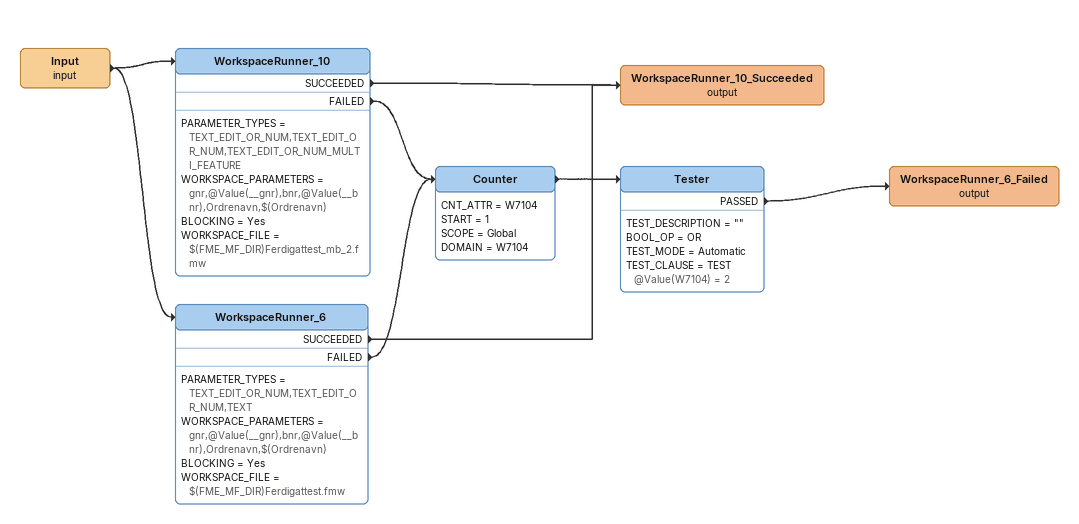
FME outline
Input (input)
    -> WorkspaceRunner_10
    -> WorkspaceRunner_6
WorkspaceRunner_10
    PARAMETER_TYPES = TEXT_EDIT_OR_NUM,TEXT_EDIT_OR_NUM,TEXT_EDIT_OR_NUM_MULTI_FEATURE
    WORKSPACE_PARAMETERS = gnr,@Value(__gnr),bnr,@Value(__bnr),Ordrenavn,$(Ordrenavn)
    BLOCKING = Yes
    WORKSPACE_FILE = $(FME_MF_DIR)Ferdigattest_mb_2.fmw
    SUCCEEDED -> WorkspaceRunner_10_Succeeded (output)
    FAILED -> Counter
WorkspaceRunner_6
    PARAMETER_TYPES = TEXT_EDIT_OR_NUM,TEXT_EDIT_OR_NUM,TEXT
    WORKSPACE_PARAMETERS = gnr,@Value(__gnr),bnr,@Value(__bnr),Ordrenavn,$(Ordrenavn)
    BLOCKING = Yes
    WORKSPACE_FILE = $(FME_MF_DIR)Ferdigattest.fmw
    SUCCEEDED -> WorkspaceRunner_10_Succeeded (output)
    FAILED -> Counter
WorkspaceRunner_10_Succeeded (output)
Counter
    CNT_ATTR = W7104
    START = 1
    SCOPE = Global
    DOMAIN = W7104
    -> Tester
Tester
    TEST_DESCRIPTION = ""
    BOOL_OP = OR
    TEST_MODE = Automatic
    TEST_CLAUSE = TEST @Value(W7104) = 2
    PASSED -> WorkspaceRunner_6_Failed (output)
WorkspaceRunner_6_Failed (output)
